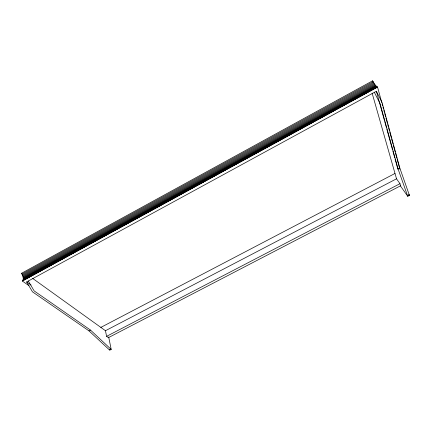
<?xml version="1.0" encoding="UTF-8"?>
<svg xmlns="http://www.w3.org/2000/svg" width="431" height="431" viewBox="0 0 431 431"><rect width="100%" height="100%" fill="white"/><g stroke="black" fill="none" stroke-linecap="round" stroke-linejoin="round"><path stroke-width="0.65" d="M28.952 285.661L22.342 281.044C24.395 278.884 22.676 275.49 21.55 273.259L372.594 80.807L375.482 85.467L377.551 87.067L381.764 102.589M373.068 81.701L21.986 274.073L21.55 273.259M22.374 274.897L373.553 82.563M22.692 275.721L374.043 83.382M22.951 276.53L374.534 84.153M23.134 277.311L375.018 84.848M23.247 278.049L375.482 85.467M23.285 278.733L375.924 85.995M23.242 279.358L376.333 86.432M23.123 279.913L376.71 86.76M22.935 280.382L377.039 86.976M22.671 280.759L377.319 87.084M22.342 281.044L377.551 87.067M108.666 336.945L111.203 349.439L109.738 350.193L88.98 330.873L32.476 291.835L26.636 281.944L376.376 91.253L382.028 102.427L399.806 167.982L409.45 195.432L407.753 196.31L400.27 185.686M88.98 330.873L90.494 330.081L111.203 349.439M407.753 196.31L398.045 168.909L399.806 167.982M100.849 327.398L395.001 173.456M32.713 278.453L105.46 330.712L396.525 178.806L372.12 93.144M105.46 330.712L106.592 336.347L399.979 183.698L396.525 178.806M109.28 349.886L110.745 349.126M407.613 195.793L409.31 194.914M90.494 330.081L34.162 290.92L28.327 281.023M26.636 281.944L31.037 285.036M106.592 336.347L108.418 337.64L400.566 185.799L399.979 183.698M408.696 194.37L409.45 195.432M374.372 92.347L380.023 103.515L398.045 168.909M372.594 80.807L373.138 82.747M376.376 91.253L384.387 120.271M384.743 121.564L386.526 128.012M386.882 129.3L392.576 149.934M392.932 151.227L394.715 157.676M395.071 158.964L397.921 169.281M382.119 103.882L382.642 105.821M382.997 107.114L383.525 109.054M383.876 110.347L384.404 112.286M384.754 113.579L385.632 116.812M385.982 118.105L387.388 123.277M387.738 124.57L388.266 126.515M388.622 127.808L389.5 131.04M389.85 132.333L391.256 137.505M391.607 138.798L393.013 143.97M393.363 145.263L395.125 151.728M395.475 153.021L396.881 158.199M397.231 159.492L399.866 169.189"/></g></svg>
